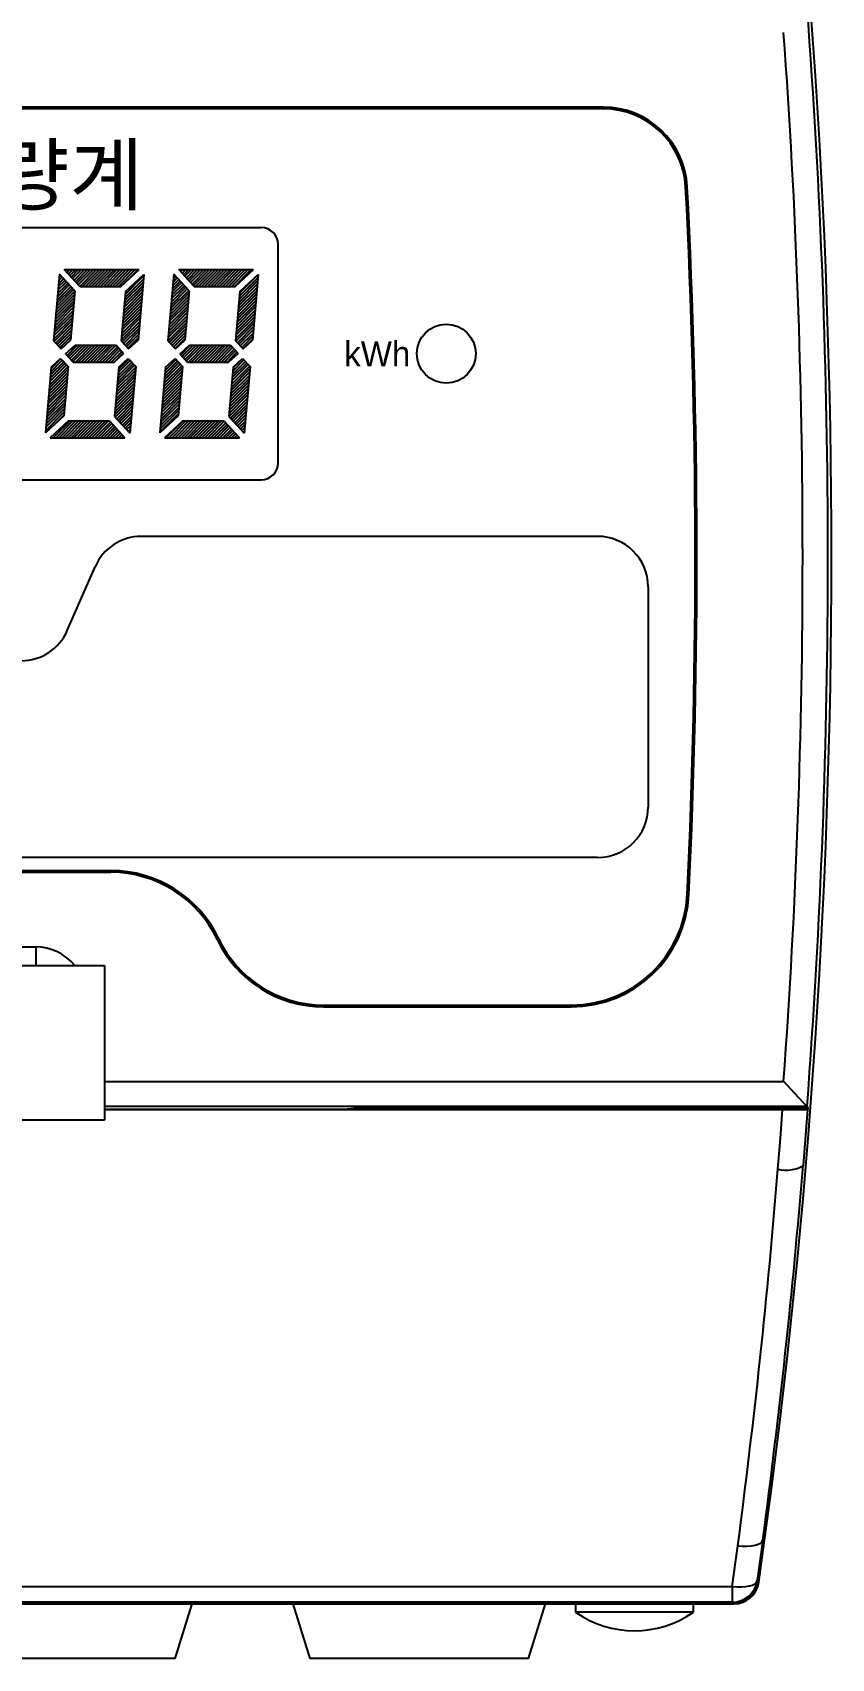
# Model space of a CAD drawing. Header units: millimetres. Extents: x 0 to 210250, y 0 to 148500.
# Drawn here: x 89232 to 92556, y 89761 to 96527 of the extents above; entities that cross this region are included whole.
import ezdxf

# ---------------------------------------------------------------- set-up
doc = ezdxf.new("R2010")
doc.units = ezdxf.units.MM
doc.header["$LTSCALE"] = 250
doc.header["$MEASUREMENT"] = 0
doc.layers.add('원격검침', color=3, linetype='Continuous')
doc.styles.add('울릉도M', font='')
doc.styles.get('울릉도M').set_extended_font_data('HY울릉도L')

msp = doc.modelspace()

# ---------------------------------------------------------------- linework, layer by layer
at = {"layer": '원격검침', "color": 3}
for p, q in [((91606.6, 96216.4), (85525.9, 96216.4)), ((91606.6, 96209.4), (85525.9, 96209.4)), ((86964.4, 95715.3), (90183.6, 95715.3)), ((90253.6, 94735.6), (90253.6, 95645.3)), ((89364.7, 95540.4), (89676.3, 95540.4)), ((89428.8, 95470.4), (89364.7, 95540.4)), ((89369.6, 95535.1), (89374.8, 95540.4)), ((89375.5, 95528.6), (89387.2, 95540.4)), ((89381.4, 95522.2), (89399.6, 95540.4)), ((89387.3, 95515.7), (89411.9, 95540.4)), ((89393.2, 95509.3), (89424.3, 95540.4)), ((89399.1, 95502.8), (89436.7, 95540.4)), ((89405, 95496.4), (89449.1, 95540.4)), ((89411, 95489.9), (89461.4, 95540.4)), ((89416.9, 95483.5), (89473.8, 95540.4)), ((89422.8, 95477), (89486.2, 95540.4)), ((89428.7, 95470.5), (89498.5, 95540.4)), ((89440.9, 95470.4), (89510.9, 95540.4)), ((89453.3, 95470.4), (89523.3, 95540.4)), ((89465.7, 95470.4), (89535.7, 95540.4)), ((89478, 95470.4), (89548, 95540.4)), ((89490.4, 95470.4), (89560.4, 95540.4)), ((89502.8, 95470.4), (89572.8, 95540.4)), ((89515.2, 95470.4), (89585.1, 95540.4)), ((89527.5, 95470.4), (89597.5, 95540.4)), ((89539.9, 95470.4), (89609.9, 95540.4)), ((89552.3, 95470.4), (89622.3, 95540.4)), ((89564.6, 95470.4), (89634.6, 95540.4)), ((89577, 95470.4), (89647, 95540.4)), ((89589.4, 95470.4), (89659.4, 95540.4)), ((89599.9, 95470.4), (89676.3, 95540.4)), ((89622.1, 95490.7), (89671.7, 95540.4)), ((89840.6, 95540.4), (90152.2, 95540.4)), ((89904.7, 95470.4), (89840.6, 95540.4)), ((89842.7, 95538.1), (89844.9, 95540.4)), ((89848.6, 95531.7), (89857.3, 95540.4)), ((89854.5, 95525.2), (89869.7, 95540.4)), ((89860.4, 95518.7), (89882.1, 95540.4)), ((89866.3, 95512.3), (89894.4, 95540.4)), ((89872.3, 95505.8), (89906.8, 95540.4)), ((89878.2, 95499.4), (89919.2, 95540.4)), ((89884.1, 95492.9), (89931.5, 95540.4)), ((89890, 95486.5), (89943.9, 95540.4)), ((89895.9, 95480), (89956.3, 95540.4)), ((89901.8, 95473.6), (89968.7, 95540.4)), ((89911, 95470.4), (89981, 95540.4)), ((89923.4, 95470.4), (89993.4, 95540.4)), ((89935.8, 95470.4), (90005.8, 95540.4)), ((89948.2, 95470.4), (90018.1, 95540.4)), ((89960.5, 95470.4), (90030.5, 95540.4)), ((89972.9, 95470.4), (90042.9, 95540.4)), ((89985.3, 95470.4), (90055.3, 95540.4)), ((89997.6, 95470.4), (90067.6, 95540.4)), ((90010, 95470.4), (90080, 95540.4)), ((90022.4, 95470.4), (90092.4, 95540.4)), ((90034.8, 95470.4), (90104.7, 95540.4)), ((90047.1, 95470.4), (90117.1, 95540.4)), ((90059.5, 95470.4), (90129.5, 95540.4)), ((90071.9, 95470.4), (90141.8, 95540.4)), ((90075.8, 95470.4), (90152.2, 95540.4)), ((89344.1, 95521.5), (89319.8, 95244.4)), ((89335.8, 95427.1), (89385.2, 95476.6)), ((89337, 95440.7), (89379.3, 95483)), ((89338.2, 95454.3), (89373.4, 95489.5)), ((89339.4, 95467.8), (89367.5, 95495.9)), ((89340.6, 95481.4), (89361.6, 95502.4)), ((89341.8, 95494.9), (89355.7, 95508.8)), ((89342.9, 95508.5), (89349.7, 95515.3)), ((89408.2, 95451.5), (89344.1, 95521.5)), ((89614.1, 95396.2), (89691.1, 95473.1)), ((89615.3, 95409.7), (89692.3, 95486.7)), ((89616.5, 95423.3), (89693.5, 95500.3)), ((89617.7, 95436.8), (89694.7, 95513.8)), ((89618.8, 95449.7), (89695.2, 95519.7)), ((89695.2, 95519.7), (89671.2, 95246.1)), ((89820, 95521.5), (89795.7, 95244.4)), ((89811.1, 95419.9), (89864.3, 95473.1)), ((89812.3, 95433.5), (89858.4, 95479.6)), ((89813.5, 95447), (89852.4, 95486)), ((89814.6, 95460.6), (89846.5, 95492.5)), ((89815.8, 95474.1), (89840.6, 95498.9)), ((89817, 95487.7), (89834.7, 95505.4)), ((89818.2, 95501.3), (89828.8, 95511.8)), ((89819.4, 95514.8), (89822.9, 95518.3)), ((89884.1, 95451.5), (89820, 95521.5)), ((90090.6, 95402.5), (90167.5, 95479.5)), ((90091.7, 95416), (90168.7, 95493)), ((90092.9, 95429.6), (90169.9, 95506.6)), ((90094.1, 95443.2), (90166.6, 95515.7)), ((90094.7, 95449.7), (90171.1, 95519.7)), ((90171.1, 95519.7), (90147.1, 95246.1)), ((89327.5, 95332.2), (89404.5, 95409.2)), ((89328.7, 95345.8), (89405.7, 95422.8)), ((89329.9, 95359.4), (89406.9, 95436.3)), ((89331.1, 95372.9), (89408.1, 95449.9)), ((89332.3, 95386.5), (89403, 95457.2)), ((89333.5, 95400), (89397.1, 95463.6)), ((89334.6, 95413.6), (89391.1, 95470.1)), ((89408.2, 95451.5), (89390.2, 95246.1)), ((89428.8, 95470.4), (89599.9, 95470.4)), ((89618.8, 95449.7), (89600.8, 95244.4)), ((89608.2, 95328.4), (89685.2, 95405.4)), ((89609.4, 95341.9), (89686.4, 95418.9)), ((89610.6, 95355.5), (89687.5, 95432.5)), ((89611.7, 95369), (89688.7, 95446)), ((89612.9, 95382.6), (89689.9, 95459.6)), ((89804, 95338.6), (89881, 95415.6)), ((89805.2, 95352.1), (89882.1, 95429.1)), ((89806.3, 95365.7), (89883.3, 95442.7)), ((89807.5, 95379.2), (89882, 95453.7)), ((89808.7, 95392.8), (89876.1, 95460.2)), ((89809.9, 95406.4), (89870.2, 95466.7)), ((89884.1, 95451.5), (89866.1, 95246.1)), ((89904.7, 95470.4), (90075.8, 95470.4)), ((90094.7, 95449.7), (90076.7, 95244.4)), ((90084.6, 95334.7), (90161.6, 95411.7)), ((90085.8, 95348.3), (90162.8, 95425.2)), ((90087, 95361.8), (90164, 95438.8)), ((90088.2, 95375.4), (90165.2, 95452.4)), ((90089.4, 95388.9), (90166.4, 95465.9)), ((89321.6, 95264.5), (89398.6, 95341.4)), ((89322.8, 95278), (89399.8, 95355)), ((89324, 95291.6), (89401, 95368.6)), ((89325.2, 95305.1), (89402.1, 95382.1)), ((89326.3, 95318.7), (89403.3, 95395.7)), ((89602.3, 95260.6), (89679.2, 95337.6)), ((89603.4, 95274.1), (89680.4, 95351.1)), ((89604.6, 95287.7), (89681.6, 95364.7)), ((89605.8, 95301.3), (89682.8, 95378.2)), ((89607, 95314.8), (89684, 95391.8)), ((89798, 95270.8), (89875, 95347.8)), ((89799.2, 95284.3), (89876.2, 95361.3)), ((89800.4, 95297.9), (89877.4, 95374.9)), ((89801.6, 95311.5), (89878.6, 95388.4)), ((89802.8, 95325), (89879.8, 95402)), ((90078.7, 95266.9), (90155.7, 95343.9)), ((90079.9, 95280.5), (90156.9, 95357.4)), ((90081.1, 95294), (90158.1, 95371)), ((90082.3, 95307.6), (90159.2, 95384.6)), ((90083.4, 95321.1), (90160.4, 95398.1)), ((89320.4, 95250.9), (89397.4, 95327.9)), ((89322.9, 95241), (89396.2, 95314.3)), ((89328.8, 95234.6), (89395, 95300.8)), ((89334.7, 95228.1), (89393.8, 95287.2)), ((89340.6, 95221.7), (89392.7, 95273.7)), ((89601.1, 95247), (89678.1, 95324)), ((89605.6, 95239.2), (89676.9, 95310.5)), ((89611.5, 95232.7), (89675.7, 95296.9)), ((89617.4, 95226.3), (89674.5, 95283.3)), ((89623.3, 95219.8), (89673.3, 95269.8)), ((89796, 95244), (89872.6, 95320.7)), ((89796.8, 95257.2), (89873.8, 95334.2)), ((89801.9, 95237.6), (89871.5, 95307.1)), ((89807.9, 95231.1), (89870.3, 95293.5)), ((89813.8, 95224.7), (89869.1, 95280)), ((90077.5, 95253.3), (90154.5, 95330.3)), ((90078.7, 95242.2), (90153.3, 95316.8)), ((90084.6, 95235.7), (90152.1, 95303.2)), ((90090.5, 95229.3), (90150.9, 95289.7)), ((90096.5, 95222.8), (90149.8, 95276.1)), ((89319.8, 95244.4), (89351.1, 95210.2)), ((89346.6, 95215.2), (89391.5, 95260.1)), ((89351.1, 95210.2), (89390.2, 95246.1)), ((89370, 95189.6), (89409.2, 95225.4)), ((89376.1, 95182.9), (89418.7, 95225.4)), ((89382.1, 95176.5), (89431, 95225.4)), ((89385.3, 95241.5), (89390.3, 95246.5)), ((89388, 95170), (89443.4, 95225.4)), ((89393.9, 95163.6), (89455.8, 95225.4)), ((89399.8, 95157.1), (89468.2, 95225.4)), ((89409.2, 95225.4), (89580.2, 95225.4)), ((89410.5, 95155.5), (89480.5, 95225.4)), ((89422.9, 95155.5), (89492.9, 95225.4)), ((89435.3, 95155.5), (89505.3, 95225.4)), ((89447.7, 95155.5), (89517.6, 95225.4)), ((89460, 95155.5), (89530, 95225.4)), ((89472.4, 95155.5), (89542.4, 95225.4)), ((89484.8, 95155.5), (89554.8, 95225.4)), ((89497.1, 95155.5), (89567.1, 95225.4)), ((89509.5, 95155.5), (89579.5, 95225.4)), ((89521.9, 95155.5), (89585.8, 95219.4)), ((89534.3, 95155.5), (89591.7, 95212.9)), ((89546.6, 95155.5), (89597.6, 95206.4)), ((89580.2, 95225.4), (89611.5, 95191.3)), ((89600.8, 95244.4), (89632.1, 95210.2)), ((89629.3, 95213.3), (89672.1, 95256.2)), ((89632.1, 95210.2), (89671.2, 95246.1)), ((89795.7, 95244.4), (89827, 95210.2)), ((89819.7, 95218.2), (89867.9, 95266.4)), ((89825.6, 95211.8), (89866.7, 95252.9)), ((89827, 95210.2), (89866.1, 95246.1)), ((89845.9, 95189.6), (89885, 95225.4)), ((89849.3, 95185.9), (89888.8, 95225.4)), ((89855.2, 95179.5), (89901.2, 95225.4)), ((89861.1, 95173), (89913.5, 95225.4)), ((89867, 95166.6), (89925.9, 95225.4)), ((89872.9, 95160.1), (89938.3, 95225.4)), ((89880.7, 95155.5), (89950.6, 95225.4)), ((89885, 95225.4), (90056.1, 95225.4)), ((89893, 95155.5), (89963, 95225.4)), ((89905.4, 95155.5), (89975.4, 95225.4)), ((89917.8, 95155.5), (89987.8, 95225.4)), ((89930.1, 95155.5), (90000.1, 95225.4)), ((89942.5, 95155.5), (90012.5, 95225.4)), ((89954.9, 95155.5), (90024.9, 95225.4)), ((89967.3, 95155.5), (90037.2, 95225.4)), ((89979.6, 95155.5), (90049.6, 95225.4)), ((89992, 95155.5), (90058.9, 95222.4)), ((90004.4, 95155.5), (90064.8, 95215.9)), ((90016.7, 95155.5), (90070.7, 95209.5)), ((90029.1, 95155.5), (90076.7, 95203)), ((90056.1, 95225.4), (90087.4, 95191.3)), ((90076.7, 95244.4), (90108, 95210.2)), ((90102.4, 95216.4), (90148.6, 95262.5)), ((90108, 95210.2), (90147.1, 95246.1)), ((90115.5, 95217.1), (90147.4, 95249)), ((89310.3, 95134.8), (89286.3, 94861.2)), ((89303.8, 95061.1), (89380, 95137.3)), ((89305, 95074.7), (89374.1, 95143.7)), ((89306.2, 95088.2), (89368.2, 95150.2)), ((89307.4, 95101.8), (89362.2, 95156.6)), ((89308.6, 95115.3), (89356.3, 95163.1)), ((89309.7, 95128.9), (89350.4, 95169.6)), ((89310.3, 95134.8), (89349.4, 95170.7)), ((89349.4, 95170.7), (89380.7, 95136.6)), ((89380.7, 95136.6), (89362.7, 94931.2)), ((89370, 95189.6), (89401.3, 95155.5)), ((89370.2, 95189.4), (89375.1, 95194.2)), ((89401.3, 95155.5), (89572.3, 95155.5)), ((89559, 95155.5), (89603.5, 95200)), ((89571.4, 95155.5), (89609.4, 95193.5)), ((89572.3, 95155.5), (89611.5, 95191.3)), ((89591.3, 95134.8), (89573.3, 94929.4)), ((89584.5, 95057.2), (89661.5, 95134.2)), ((89585.7, 95070.8), (89656.8, 95141.9)), ((89586.8, 95084.3), (89650.9, 95148.3)), ((89588, 95097.9), (89644.9, 95154.8)), ((89589.2, 95111.4), (89639, 95161.3)), ((89590.4, 95125), (89633.1, 95167.7)), ((89591.3, 95134.8), (89630.4, 95170.7)), ((89630.4, 95170.7), (89661.7, 95136.6)), ((89661.7, 95136.6), (89637.4, 94859.5)), ((89786.1, 95134.8), (89762.2, 94861.2)), ((89780.2, 95067.4), (89853.1, 95140.3)), ((89781.4, 95081), (89847.2, 95146.8)), ((89782.6, 95094.5), (89841.3, 95153.2)), ((89783.8, 95108.1), (89835.4, 95159.7)), ((89785, 95121.7), (89829.5, 95166.1)), ((89786.1, 95134.8), (89825.3, 95170.7)), ((89825.3, 95170.7), (89856.5, 95136.6)), ((89856.5, 95136.6), (89838.6, 94931.2)), ((89845.9, 95189.6), (89877.2, 95155.5)), ((89877.2, 95155.5), (90048.2, 95155.5)), ((90041.5, 95155.5), (90082.6, 95196.5)), ((90048.2, 95155.5), (90087.4, 95191.3)), ((90067.1, 95134.8), (90049.2, 94929.4)), ((90060.9, 95063.5), (90135.8, 95138.4)), ((90062.1, 95077.1), (90129.9, 95144.9)), ((90063.3, 95090.7), (90124, 95151.4)), ((90064.5, 95104.2), (90118.1, 95157.8)), ((90065.7, 95117.8), (90112.1, 95164.3)), ((90066.8, 95131.3), (90105.3, 95169.8)), ((90067.1, 95134.8), (90106.3, 95170.7)), ((90106.3, 95170.7), (90137.5, 95136.6)), ((90137.5, 95136.6), (90113.3, 94859.5)), ((89297.9, 94993.3), (89374.9, 95070.3)), ((89299.1, 95006.9), (89376, 95083.9)), ((89300.2, 95020.4), (89377.2, 95097.4)), ((89301.4, 95034), (89378.4, 95111)), ((89302.6, 95047.5), (89379.6, 95124.5)), ((89578.5, 94989.4), (89655.5, 95066.4)), ((89579.7, 95003), (89656.7, 95080)), ((89580.9, 95016.5), (89657.9, 95093.5)), ((89582.1, 95030.1), (89659.1, 95107.1)), ((89583.3, 95043.7), (89660.3, 95120.6)), ((89774.3, 94999.6), (89851.3, 95076.6)), ((89775.5, 95013.2), (89852.5, 95090.2)), ((89776.7, 95026.8), (89853.7, 95103.7)), ((89777.9, 95040.3), (89854.9, 95117.3)), ((89779.1, 95053.9), (89856, 95130.9)), ((90055, 94995.8), (90132, 95072.7)), ((90056.2, 95009.3), (90133.1, 95086.3)), ((90057.3, 95022.9), (90134.3, 95099.9)), ((90058.5, 95036.4), (90135.5, 95113.4)), ((90059.7, 95050), (90136.7, 95127)), ((89291.9, 94925.5), (89368.9, 95002.5)), ((89293.1, 94939.1), (89370.1, 95016.1)), ((89294.3, 94952.6), (89371.3, 95029.6)), ((89295.5, 94966.2), (89372.5, 95043.2)), ((89296.7, 94979.8), (89373.7, 95056.7)), ((89573.8, 94935.2), (89650.8, 95012.2)), ((89575, 94948.8), (89652, 95025.7)), ((89576.2, 94962.3), (89653.2, 95039.3)), ((89576.7, 94925.7), (89649.6, 94998.6)), ((89577.4, 94975.9), (89654.3, 95052.9)), ((89768.4, 94931.8), (89845.4, 95008.8)), ((89769.6, 94945.4), (89846.6, 95022.4)), ((89770.8, 94959), (89847.7, 95035.9)), ((89771.9, 94972.5), (89848.9, 95049.5)), ((89773.1, 94986.1), (89850.1, 95063.1)), ((90049.8, 94928.7), (90126, 95005)), ((90050.2, 94941.5), (90127.2, 95018.5)), ((90051.4, 94955.1), (90128.4, 95032.1)), ((90052.6, 94968.6), (90129.6, 95045.6)), ((90053.8, 94982.2), (90130.8, 95059.2)), ((89362.7, 94931.2), (89286.3, 94861.2)), ((89287.2, 94871.3), (89364.2, 94948.3)), ((89288.4, 94884.9), (89365.4, 94961.8)), ((89289.6, 94898.4), (89366.6, 94975.4)), ((89290.8, 94912), (89367.7, 94989)), ((89323.9, 94895.6), (89363, 94934.7)), ((89582.6, 94919.3), (89648.4, 94985.1)), ((89588.5, 94912.8), (89647.2, 94971.5)), ((89594.4, 94906.4), (89646, 94958)), ((89600.4, 94899.9), (89644.8, 94944.4)), ((89606.3, 94893.4), (89643.7, 94930.8)), ((89838.6, 94931.2), (89762.2, 94861.2)), ((89762.5, 94864.1), (89839.4, 94941)), ((89763.6, 94877.6), (89840.6, 94954.6)), ((89764.8, 94891.2), (89841.8, 94968.2)), ((89766, 94904.7), (89843, 94981.7)), ((89767.2, 94918.3), (89844.2, 94995.3)), ((90055.7, 94922.3), (90124.8, 94991.4)), ((90061.6, 94915.8), (90123.7, 94977.8)), ((90067.6, 94909.4), (90122.5, 94964.3)), ((90073.5, 94902.9), (90121.3, 94950.7)), ((90079.4, 94896.5), (90120.1, 94937.2)), ((89381.6, 94910.5), (89305.2, 94840.5)), ((89318.3, 94840.5), (89388.3, 94910.5)), ((89330.7, 94840.5), (89400.7, 94910.5)), ((89343, 94840.5), (89413, 94910.5)), ((89355.4, 94840.5), (89425.4, 94910.5)), ((89367.8, 94840.5), (89437.8, 94910.5)), ((89380.2, 94840.5), (89450.1, 94910.5)), ((89381.6, 94910.5), (89552.7, 94910.5)), ((89392.5, 94840.5), (89462.5, 94910.5)), ((89404.9, 94840.5), (89474.9, 94910.5)), ((89417.3, 94840.5), (89487.3, 94910.5)), ((89429.6, 94840.5), (89499.6, 94910.5)), ((89442, 94840.5), (89512, 94910.5)), ((89454.4, 94840.5), (89524.4, 94910.5)), ((89466.8, 94840.5), (89536.7, 94910.5)), ((89479.1, 94840.5), (89549.1, 94910.5)), ((89491.5, 94840.5), (89556.9, 94905.9)), ((89503.9, 94840.5), (89562.8, 94899.5)), ((89516.2, 94840.5), (89568.7, 94893)), ((89528.6, 94840.5), (89574.6, 94886.5)), ((89541, 94840.5), (89580.5, 94880.1)), ((89552.7, 94910.5), (89616.8, 94840.5)), ((89553.4, 94840.5), (89586.5, 94873.6)), ((89565.7, 94840.5), (89592.4, 94867.2)), ((89573.3, 94929.4), (89637.4, 94859.5)), ((89612.2, 94887), (89642.5, 94917.3)), ((89618.1, 94880.5), (89641.3, 94903.7)), ((89624, 94874.1), (89640.1, 94890.2)), ((89629.9, 94867.6), (89638.9, 94876.6)), ((89635.8, 94861.2), (89637.7, 94863.1)), ((89857.5, 94910.5), (89781.1, 94840.5)), ((89788.4, 94840.5), (89858.4, 94910.5)), ((89800.8, 94840.5), (89870.8, 94910.5)), ((89813.2, 94840.5), (89883.1, 94910.5)), ((89825.5, 94840.5), (89895.5, 94910.5)), ((89837.9, 94840.5), (89907.9, 94910.5)), ((89850.3, 94840.5), (89920.3, 94910.5)), ((89857.5, 94910.5), (90028.5, 94910.5)), ((89862.6, 94840.5), (89932.6, 94910.5)), ((89875, 94840.5), (89945, 94910.5)), ((89887.4, 94840.5), (89957.4, 94910.5)), ((89899.8, 94840.5), (89969.7, 94910.5)), ((89912.1, 94840.5), (89982.1, 94910.5)), ((89924.5, 94840.5), (89994.5, 94910.5)), ((89936.9, 94840.5), (90006.9, 94910.5)), ((89949.2, 94840.5), (90019.2, 94910.5)), ((89961.6, 94840.5), (90030, 94908.9)), ((89974, 94840.5), (90035.9, 94902.5)), ((89986.4, 94840.5), (90041.8, 94896)), ((89998.7, 94840.5), (90047.7, 94889.6)), ((90011.1, 94840.5), (90053.7, 94883.1)), ((90023.5, 94840.5), (90059.6, 94876.6)), ((90028.5, 94910.5), (90092.7, 94840.5)), ((90035.8, 94840.5), (90065.5, 94870.2)), ((90048.2, 94840.5), (90071.4, 94863.7)), ((90049.2, 94929.4), (90113.3, 94859.5)), ((90085.3, 94890), (90118.9, 94923.6)), ((90091.2, 94883.5), (90117.7, 94910.1)), ((90097.1, 94877.1), (90116.5, 94896.5)), ((90103.1, 94870.6), (90115.4, 94882.9)), ((90109, 94864.2), (90114.2, 94869.4)), ((89305.2, 94840.5), (89616.8, 94840.5)), ((89305.9, 94840.5), (89313.7, 94848.3)), ((89578.1, 94840.5), (89598.3, 94860.7)), ((89590.5, 94840.5), (89604.2, 94854.3)), ((89602.8, 94840.5), (89610.1, 94847.8)), ((89615.2, 94840.5), (89616, 94841.4)), ((89781.1, 94840.5), (90092.7, 94840.5)), ((90060.6, 94840.5), (90077.3, 94857.3)), ((90073, 94840.5), (90083.2, 94850.8)), ((90085.3, 94840.5), (90089.2, 94844.4)), ((86964.4, 94665.6), (90183.6, 94665.6)), ((91583.2, 94430.1), (89685.1, 94430.1)), ((89377.1, 94038.4), (89492.5, 94303.8)), ((91793.2, 94220.1), (91793.2, 93303.4)), ((91583.2, 93093.4), (85564.7, 93093.4)), ((87574.2, 93039.2), (89558.3, 93039.2)), ((87574.2, 93032.2), (89558.3, 93032.2)), ((88362.8, 92721.3), (89245.6, 92721.3)), ((89245.6, 92721.3), (89245.6, 92643.8)), ((88272.3, 92643.8), (89532, 92643.8)), ((89532, 92643.8), (89532, 92000)), ((90443.5, 92479.4), (91473.4, 92479.4)), ((90443.5, 92472.4), (91473.4, 92472.4)), ((89532, 92162), (92356.9, 92162)), ((92357.2, 92161.6), (92356.9, 92162)), ((92387.1, 92129.5), (92357.2, 92161.6)), ((92420.4, 92093.6), (92387.1, 92129.5)), ((92440.7, 92071.8), (92420.4, 92093.6)), ((92454.3, 92057), (89532, 92057)), ((89532, 92046.5), (90315.8, 92046.5)), ((89532, 92045.5), (92352.5, 92045.5)), ((90315.8, 92046.5), (90420.8, 92046.5)), ((90315.8, 92046.5), (90315.8, 92045.5)), ((90319.2, 92045.5), (90319.2, 92046.5)), ((90417.4, 92046.5), (90417.4, 92045.5)), ((90420.8, 92046.5), (90525.8, 92046.5)), ((90420.8, 92045.5), (90420.8, 92046.5)), ((90525.8, 92046.5), (90585.2, 92052.5)), ((90585.2, 92052.5), (92273.3, 92052.5)), ((91456.5, 92052.5), (91456.5, 92045.5)), ((91456.5, 92052.5), (91456.5, 92045.5)), ((92016.4, 92045.5), (92016.4, 92052.5)), ((92016.4, 92052.5), (92016.4, 92045.5)), ((92100.4, 92045.5), (92100.4, 92052.5)), ((92272.7, 92045.5), (92273.3, 92052.5)), ((92273.3, 92052.5), (92458.6, 92052.5)), ((92343.4, 91924.6), (92352.5, 92045.5)), ((92352.5, 92045.5), (92456.2, 92045.5)), ((92450.5, 92061.1), (92440.7, 92071.8)), ((92456.2, 92045.5), (92448, 91938.8)), ((92454.3, 92057), (92450.5, 92061.1)), ((92458.6, 92052.5), (92454.3, 92057)), ((92456.2, 92045.5), (92458.1, 92045.5)), ((92458, 92045.5), (92458.6, 92052.5)), ((89532, 92000), (88272.3, 92000)), ((92333.3, 91796.8), (92343.4, 91924.6)), ((92448, 91938.8), (92437.9, 91811.7)), ((92143.4, 90059.8), (92166.3, 90229.4)), ((92166.3, 90229.4), (92185.9, 90227.8)), ((92185.9, 90227.8), (92204.7, 90227.7)), ((92204.7, 90227.7), (92222.3, 90228.9)), ((92222.3, 90228.9), (92237.8, 90231.6)), ((92237.8, 90231.6), (92250.7, 90235.6)), ((92270.3, 90253.6), (92247.4, 90085)), ((92250.7, 90235.6), (92260.7, 90240.7)), ((92260.7, 90240.7), (92267.3, 90246.8)), ((92267.3, 90246.8), (92270.3, 90253.6)), ((89056.1, 90059.8), (92143.4, 90059.8)), ((92143.4, 90059.8), (92163, 90058.2)), ((92143.4, 90059.8), (92143.4, 89994.9)), ((92181.8, 90058.1), (92199.3, 90059.4)), ((92199.3, 90059.4), (92214.8, 90062.2)), ((92214.8, 90062.2), (92227.7, 90066.3)), ((92227.7, 90066.3), (92237.7, 90071.6)), ((92237.7, 90071.6), (92244.3, 90078)), ((92244.3, 90078), (92247.4, 90085)), ((92247.4, 90085), (92248.1, 90084.1)), ((92248.1, 90084.1), (92248.3, 90084)), ((92248.3, 90084), (92249.2, 90083)), ((92145.8, 89992.1), (84986.7, 89992.1)), ((84987, 89992.4), (92145.5, 89992.4)), ((92143.4, 89994.9), (89056.1, 89994.9)), ((92144.4, 89993.8), (92143.4, 89994.9)), ((92145.5, 89992.4), (92144.4, 89993.8)), ((92147.5, 89990.2), (92145.5, 89992.4)), ((92163, 90058.2), (92181.8, 90058.1)), ((84983.1, 89988), (92149.4, 89988)), ((84983.1, 89988), (92149.4, 89988)), ((89825.9, 89760.5), (89895.9, 89988)), ((90315.8, 89988), (90385.8, 89760.5)), ((91295.6, 89760.5), (91365.6, 89988)), ((91491.5, 89988), (91491.5, 89953)), ((91941.5, 89953), (91491.5, 89953)), ((91981.4, 89953), (91941.5, 89953)), ((91981.4, 89953), (91981.4, 89988)), ((92149.4, 89988), (92147.5, 89990.2)), ((89825.9, 89760.5), (88916.2, 89760.5)), ((91295.6, 89760.5), (90385.8, 89760.5))]:
    msp.add_line(p, q, dxfattribs=at)
msp.add_circle((90953.4, 95190.5), 122.5, dxfattribs=at)
for centre, radius, start, end in [((62323.3, 94344.4), 30232.6, 351.88762, 8.11238), ((62323.3, 94344.4), 30232.6, 351.88763, 8.11237), ((62323.3, 94344.4), 30217.8, 355.65881, 4.34119), ((62323.3, 94344.4), 30112.8, 355.84393, 4.15607), ((91606.6, 95866.5), 349.9, 2.97552, 90), ((91606.6, 95866.5), 342.9, 2.97552, 90), ((62323.3, 94344.4), 29665.8, 357.28534, 2.97552), ((62323.3, 94344.4), 29672.7, 357.28534, 2.97552), ((90183.6, 95645.3), 70, 0, 90), ((90183.6, 94735.6), 70, 270, 0), ((89685.1, 94220.1), 209.9, 90, 156.50143), ((91583.2, 94220.1), 209.9, 0, 90), ((89184.6, 94122.2), 209.9, 270, 336.50143), ((91583.2, 93303.4), 209.9, 270, 0), ((89558.3, 92542.3), 496.9, 25.37693, 90), ((89558.3, 92542.3), 489.9, 25.37693, 90), ((91473.4, 92962.2), 482.9, 270, 357.28534), ((91473.4, 92962.2), 489.9, 270, 357.28534), ((90443.5, 92962.2), 489.9, 205.37693, 270), ((90443.5, 92962.2), 482.9, 205.37693, 270), ((60916, 94351.3), 31520.9, 352.48593, 355.35147), ((61494.4, 94351.8), 31047.5, 352.41489, 355.30721), ((92367.9, 91928.1), 135.8, 255.2262, 301.02938), ((92143.4, 90099.8), 105, 270.0044, 351.89461), ((92145.4, 90097.2), 104.7, 270.07837, 352.19233), ((92149.4, 90092.9), 105, 269.9995, 351.88813), ((92152.3, 90091.9), 102, 280.4982, 352.24425), ((91736.5, 90302.9), 427.1, 235.00798, 304.99202)]:
    msp.add_arc(centre, radius, start, end, dxfattribs=at)
msp.add_ellipse((89245.5, 92511.3), major_axis=(148.5, 148.5), ratio=0.999924, start_param=6.180703, end_param=7.068545, dxfattribs=at)

# ---------------------------------------------------------------- texts
at = {"layer": '원격검침', "color": 3, "style": '울릉도M'}
for s, height, p in [('전자식전력량계', 244.94, (87542.2, 95812.2)), ('kWh', 104.97, (90529.2, 95137.2))]:
    msp.add_text(s, height=height, dxfattribs=at).set_placement(p)

doc.saveas('drawing.dxf')
